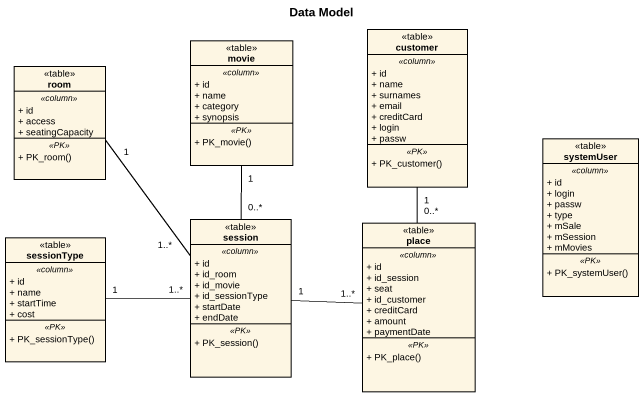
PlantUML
@startuml
title Data Model
hide circle
hide empty members
skinparam classAttributeIconSize 0
class customer <<table>> {
  .. <<column>> ..
  + id
  + name
  + surnames
  + email
  + creditCard
  + login
  + passw
  .. <<PK>> ..
  + PK_customer()
}
class room <<table>> {
  .. <<column>> ..
  + id
  + access
  + seatingCapacity
  .. <<PK>> ..
  + PK_room()
}
class movie <<table>> {
  .. <<column>> ..
  + id
  + name
  + category
  + synopsis
  .. <<PK>> ..
  + PK_movie()
}
class systemUser <<table>> {
  .. <<column>> ..
  + id
  + login
  + passw
  + type
  + mSale
  + mSession
  + mMovies
  .. <<PK>> ..
  + PK_systemUser()
}
class session <<table>> {
  .. <<column>> ..
  + id
  + id_room
  + id_movie
  + id_sessionType
  + startDate
  + endDate
  .. <<PK>> ..
  + PK_session()
}
class place <<table>> {
  .. <<column>> ..
  + id
  + id_session
  + seat
  + id_customer
  + creditCard
  + amount
  + paymentDate
  .. <<PK>> ..
  + PK_place()
}
class sessionType <<table>> {
  .. <<column>> ..
  + id
  + name
  + startTime
  + cost
  .. <<PK>> ..
  + PK_sessionType()
}
customer "1" -- "0..*" place
room "1" -- "1..*" session
movie "1" -- "0..*" session
session "1" -right- "1..*" place
sessionType "1" -right- "1..*" session
@enduml
